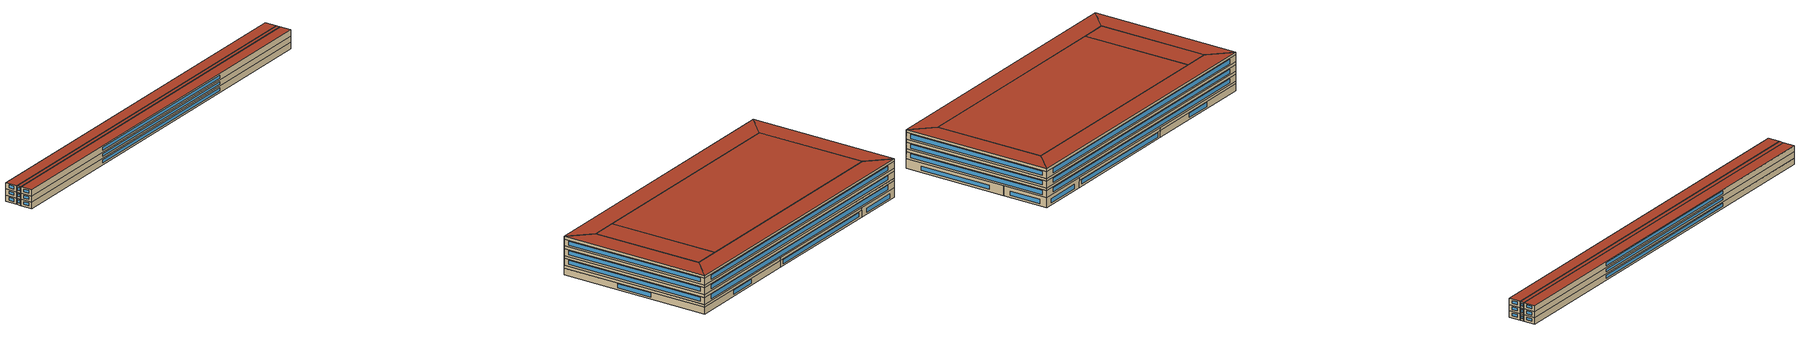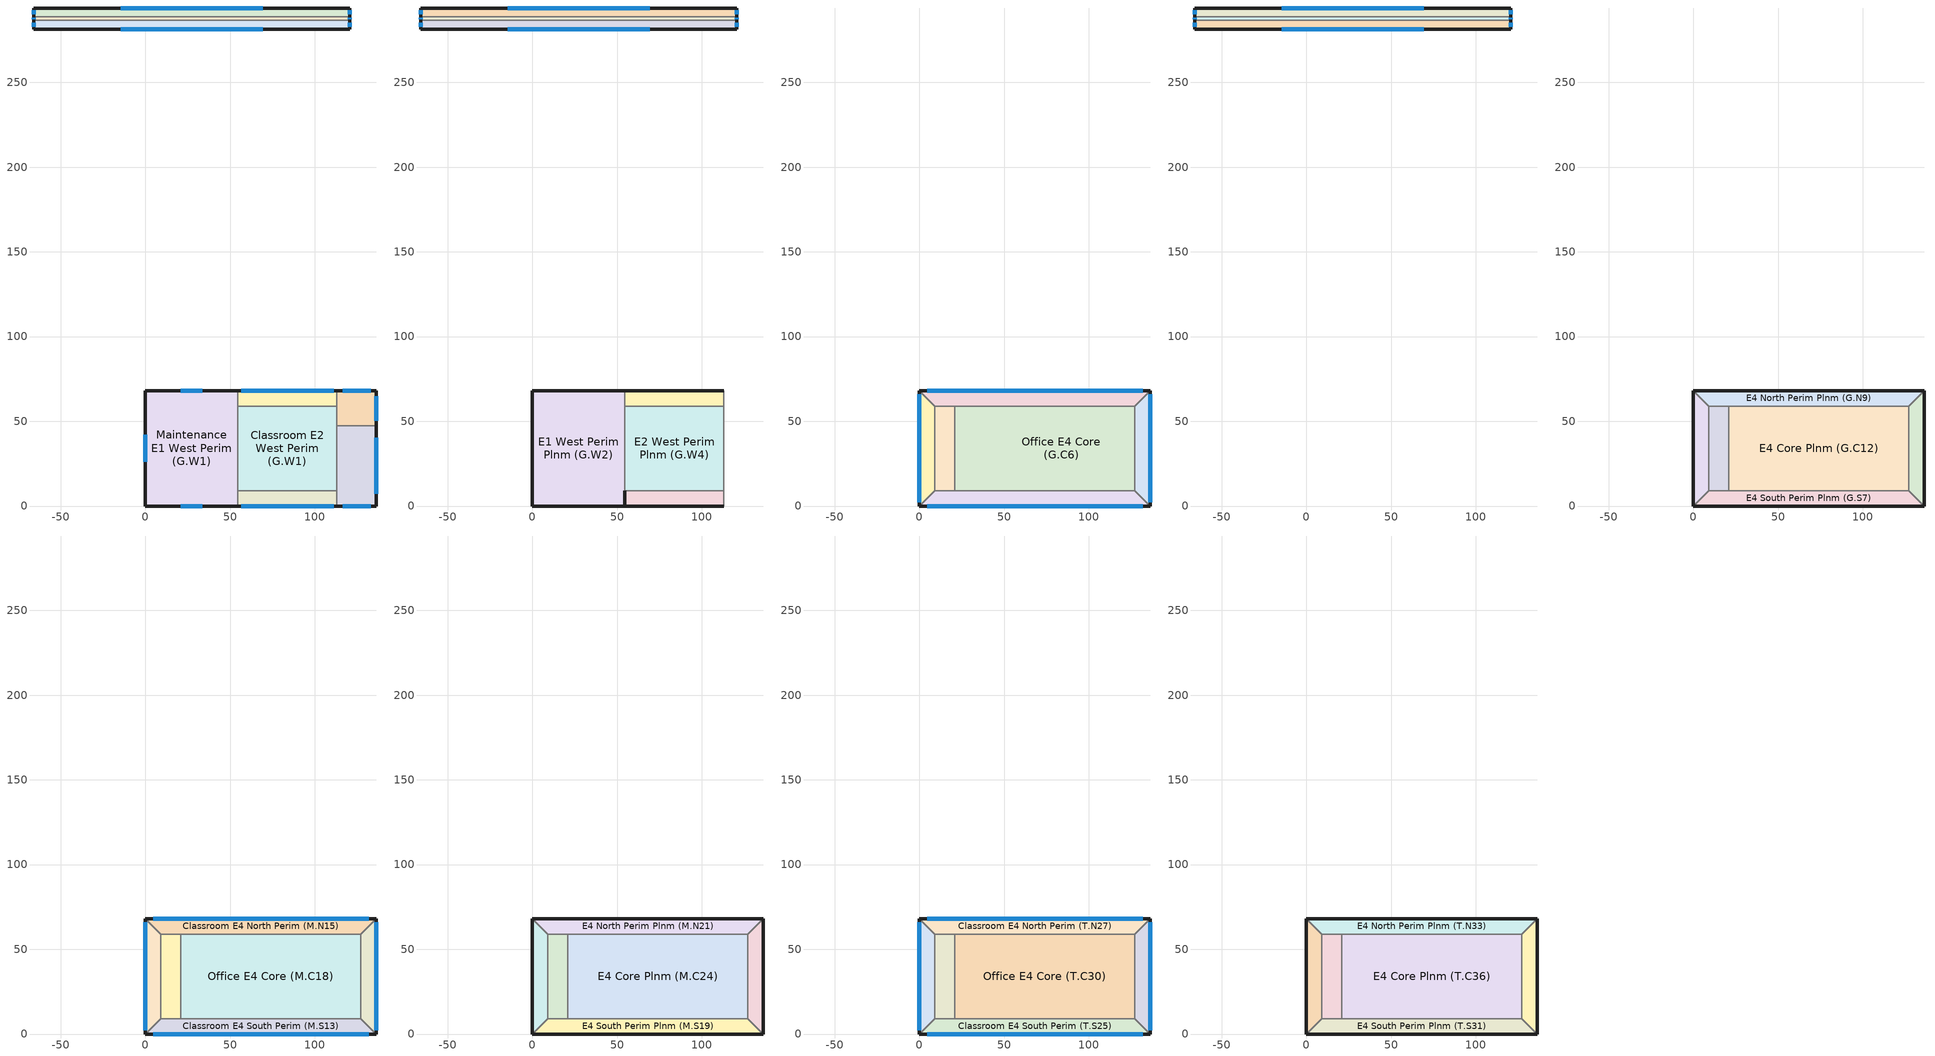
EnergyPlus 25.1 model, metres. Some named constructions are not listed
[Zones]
Maintenance E1 West Perim (G.W1)
 floor ground (E1 Flr (G.W1.U1) SlabOnOrBelowGradeF073): 54.53,68.15 54.53,0 0,0 0,68.15 z0
 wall outside (Exterior Wall): 54.53,68.15 0,68.15 0,0 54.53,0 z0:3.05
 wall to Classroom E2 North Perim (G.N3) (Interior Wall): 54.53,58.95 54.53,68.15 z0:3.05
 wall to Classroom E2 West Perim (G.W1) (Interior Wall): 54.53,9.21 54.53,58.95 z0:3.05
 wall to Classroom E2 South Perim (G.S2) (Interior Wall): 54.53,0 54.53,9.21 z0:3.05
 window (Exterior Window): 33.63,68.15 20.9,68.15 / 20.9,0 33.63,0 / 0,42.03 0,26.13 z0.91:2.74
Classroom E2 North Perim (G.N3)
 floor ground (E2 Flr (G.N3.U3) SlabOnOrBelowGradeF073): 112.97,68.15 112.97,58.95 54.53,58.95 54.53,68.15 z0
 wall outside (Exterior Wall): 112.97,68.15 54.53,68.15 z0:3.05
 wall to Classroom E2 West Perim (G.W1) (Interior Wall): 54.53,58.95 112.97,58.95 z0:3.05
 wall to Kitchen E3 North Perim (G.N2) (Interior Wall): 112.97,58.95 112.97,68.15 z0:3.05
 window (Exterior Window): 111.03,68.15 56.48,68.15 z0.91:2.74
Classroom E2 West Perim (G.W1)
 floor ground (E2 Flr (G.W1.U1) SlabOnOrBelowGradeF073): 112.97,58.95 112.97,9.14 54.53,9.14 54.53,58.95 z0
 wall to Kitchen E3 North Perim (G.N2) (Interior Wall): 112.97,47.34 112.97,58.95 z0:3.05
 wall to Classroom E2 South Perim (G.S2) (Interior Wall): 54.53,9.14 112.97,9.14 z0:3.05
 wall to Dining E3 South Perim (G.S1) (Interior Wall): 112.97,9.14 112.97,47.34 z0:3.05
Classroom E2 South Perim (G.S2)
 floor ground (E2 Flr (G.S2.U2) SlabOnOrBelowGradeF073): 112.97,9.14 112.97,0 54.53,0 54.53,9.14 z0
 wall outside (Exterior Wall): 54.53,0 112.97,0 z0:3.05
 wall to Dining E3 South Perim (G.S1) (Interior Wall): 112.97,0 112.97,9.14 z0:3.05
 window (Exterior Window): 56.48,0 111.03,0 z0.91:2.74
Kitchen E3 North Perim (G.N2)
 floor ground (E3 Flr (G.N2.U2) SlabOnOrBelowGradeF073): 136.31,68.15 136.31,47.34 112.97,47.34 112.97,68.15 z0
 wall outside (Exterior Wall): 136.31,47.34 136.31,68.15 112.97,68.15 z0:4.27
 wall to E2 North Perim Plnm (G.N6) (Interior Wall): 112.97,68.15 112.97,58.95 z3.05:4.27
 wall to E2 West Perim Plnm (G.W4) (Interior Wall): 112.97,58.95 112.97,47.34 z3.05:4.27
 wall to Dining E3 South Perim (G.S1) (Interior Wall): 112.97,47.34 136.31,47.34 z0:4.27
 window (Exterior Window): 136.31,50.42 136.31,64.82 / 133.1,68.15 116.53,68.15 z0.91:2.74
Dining E3 South Perim (G.S1)
 floor ground (E3 Flr (G.S1.U1) SlabOnOrBelowGradeF073): 136.31,47.34 136.31,0 112.97,0 112.97,47.34 z0
 wall outside (Exterior Wall): 112.97,0 136.31,0 136.31,47.34 z0:4.27
 wall to E2 South Perim Plnm (G.S5) (Interior Wall): 112.97,9.14 112.97,0 z3.05:4.27
 wall to E2 West Perim Plnm (G.W4) (Interior Wall): 112.97,47.34 112.97,9.14 z3.05:4.27
 window (Exterior Window): 136.31,7.31 136.31,40.27 / 116.53,0 133.1,0 z0.91:2.74
Corridor E9 Core (G.C3)
 floor ground (E9 Flr (G.C3.I5) SlabOnOrBelowGradeF073): 120.59,288.66 120.59,286.8 -66.06,286.8 -66.06,288.66 z0
 wall outside (Exterior Wall): 120.59,286.8 120.59,288.66 / -66.06,288.66 -66.06,286.8 z0:2.74
 wall to Dorm E9 South Perim (G.S2) (Interior Wall): -66.06,286.8 120.59,286.8 z0:2.74
 wall to Dorm E9 North Perim (G.N1) (Interior Wall): 120.59,288.66 -66.06,288.66 z0:2.74
 window (Exterior Window): 120.59,287.31 120.59,288.15 / -66.06,288.15 -66.06,287.31 z0.91:2.13
Dorm E9 North Perim (G.N1)
 floor ground (E9 Flr (G.N1.I1) SlabOnOrBelowGradeF073): 120.59,293.95 120.59,288.66 -66.06,288.66 -66.06,293.95 z0
 wall outside (Exterior Wall): 120.59,288.66 120.59,293.95 -66.06,293.95 -66.06,288.66 z0:2.74
 window (Exterior Window): 120.59,290.12 120.59,292.5 / 69.26,293.95 -14.73,293.95 / -66.06,292.5 -66.06,290.12 z0.91:2.13
Dorm E9 South Perim (G.S2)
 floor ground (E9 Flr (G.S2.I3) SlabOnOrBelowGradeF073): 120.59,286.8 120.59,281.51 -66.06,281.51 -66.06,286.8 z0
 wall outside (Exterior Wall): -66.06,286.8 -66.06,281.51 120.59,281.51 120.59,286.8 z0:2.74
 window (Exterior Window): 120.59,282.97 120.59,285.35 / -14.73,281.51 69.26,281.51 / -66.06,285.35 -66.06,282.97 z0.91:2.13
E2 South Perim Plnm (G.S5)
 floor to Classroom E2 South Perim (G.S2) (Interior Floor): 112.97,9.14 112.97,0 54.53,0 54.53,9.14 z3.05
 wall outside (Exterior Wall): 54.53,9.14 54.53,0 112.97,0 z3.05:4.27
 wall to E1 West Perim Plnm (G.W2) (Interior Wall): 54.53,9.14 54.53,0 z3.05:4.27
 wall to E2 West Perim Plnm (G.W4) (Interior Wall): 112.97,9.14 54.53,9.14 z3.05:4.27
E1 West Perim Plnm (G.W2)
 floor to Maintenance E1 West Perim (G.W1) (Interior Floor): 54.53,68.15 54.53,0 0,0 0,68.15 z3.05
 wall outside (Exterior Wall): 54.53,68.15 0,68.15 0,0 54.53,0 z3.05:4.27
 wall to E2 North Perim Plnm (G.N6) (Interior Wall): 54.53,58.95 54.53,68.05 z3.05:4.27
 wall to E2 West Perim Plnm (G.W4) (Interior Wall): 54.53,9.21 54.53,58.95 z3.05:4.27
E2 North Perim Plnm (G.N6)
 floor to Classroom E2 North Perim (G.N3) (Interior Floor): 112.97,68.15 112.97,58.95 54.53,58.95 54.53,68.15 z3.05
 wall outside (Exterior Wall): 112.97,68.15 54.53,68.15 z3.05:4.27
 wall to E2 West Perim Plnm (G.W4) (Interior Wall): 54.53,58.95 112.97,58.95 z3.05:4.27
E2 West Perim Plnm (G.W4)
 floor to Classroom E2 West Perim (G.W1) (Interior Floor): 112.97,58.95 112.97,9.14 54.53,9.14 54.53,58.95 z3.05
Corridor E9 Core (M.C6)
 floor to Corridor E9 Core (G.C3) (Interior Floor): 120.59,288.66 120.59,286.8 -66.06,286.8 -66.06,288.66 z2.74
 wall outside (Exterior Wall): 120.59,286.8 120.59,288.66 / -66.06,288.66 -66.06,286.8 z2.74:5.49
 wall to Dorm E9 South Perim (M.S5) (Interior Wall): -66.06,286.8 120.59,286.8 z2.74:5.49
 wall to Dorm E9 North Perim (M.N4) (Interior Wall): 120.59,288.66 -66.06,288.66 z2.74:5.49
 window (Exterior Window): 120.59,287.31 120.59,288.15 / -66.06,288.15 -66.06,287.31 z3.66:4.88
Dorm E9 North Perim (M.N4)
 floor to Dorm E9 North Perim (G.N1) (Interior Floor): 120.59,293.95 120.59,288.66 -66.06,288.66 -66.06,293.95 z2.74
 wall outside (Exterior Wall): 120.59,288.66 120.59,293.95 -66.06,293.95 -66.06,288.66 z2.74:5.49
 window (Exterior Window): 120.59,290.12 120.59,292.5 / 69.26,293.95 -14.73,293.95 / -66.06,292.5 -66.06,290.12 z3.66:4.88
Dorm E9 South Perim (M.S5)
 floor to Dorm E9 South Perim (G.S2) (Interior Floor): 120.59,286.8 120.59,281.51 -66.06,281.51 -66.06,286.8 z2.74
 wall outside (Exterior Wall): -66.06,286.8 -66.06,281.51 120.59,281.51 120.59,286.8 z2.74:5.49
 window (Exterior Window): 120.59,282.97 120.59,285.35 / -14.73,281.51 69.26,281.51 / -66.06,285.35 -66.06,282.97 z3.66:4.88
Computer E4 Core (G.C5)
 floor to E1 West Perim Plnm (G.W2) (Interior Floor): 20.95,59.01 20.95,9.14 9.14,9.14 9.14,59.01 z4.27
 wall to Office E4 Core (G.C6) (Interior Wall): 20.95,9.14 20.95,59.01 z4.27:7.32
 wall to Classroom E4 West Perim (G.W4) (Interior Wall): 9.14,59.01 9.14,9.14 z4.27:7.32
 wall to Classroom E4 South Perim (G.S1) (Interior Wall): 9.14,9.14 20.95,9.14 z4.27:7.32
 wall to Classroom E4 North Perim (G.N3) (Interior Wall): 20.95,59.01 9.14,59.01 z4.27:7.32
Office E4 Core (G.C6)
 floor to E2 West Perim Plnm (G.W4) (Interior Floor): 112.97,59.01 112.97,9.14 54.53,9.14 54.53,59.01 z4.27
 floor to Dining E3 South Perim (G.S1) (Interior Floor): 127.16,47.34 127.16,9.14 112.97,9.14 112.97,47.34 z4.27
 floor to Kitchen E3 North Perim (G.N2) (Interior Floor): 127.16,59.01 127.16,47.34 112.97,47.34 112.97,59.01 z4.27
 floor to E1 West Perim Plnm (G.W2) (Interior Floor): 54.53,59.01 54.53,9.14 20.95,9.14 20.95,59.01 z4.27
 wall to Classroom E4 South Perim (G.S1) (Interior Wall): 20.95,9.14 127.16,9.14 z4.27:7.32
 wall to Classroom E4 North Perim (G.N3) (Interior Wall): 127.16,59.01 20.95,59.01 z4.27:7.32
 wall to Classroom E4 East Perim (G.E2) (Interior Wall): 127.16,9.14 127.16,59.01 z4.27:7.32
Classroom E4 East Perim (G.E2)
 floor to Kitchen E3 North Perim (G.N2) (Interior Floor): 136.31,68.15 136.31,47.34 127.16,47.34 127.16,59.01 z4.27
 floor to Dining E3 South Perim (G.S1) (Interior Floor): 136.31,47.34 136.31,0 127.16,9.14 127.16,47.34 z4.27
 wall outside (Exterior Wall): 136.31,0 136.31,68.15 z4.27:7.32
 wall to Classroom E4 South Perim (G.S1) (Interior Wall): 127.16,9.14 136.31,0 z4.27:7.32
 wall to Classroom E4 North Perim (G.N3) (Interior Wall): 136.31,68.15 127.16,59.01 z4.27:7.32
 window (Exterior Window): 136.31,2.27 136.31,65.88 z5.18:7.01
Classroom E4 North Perim (G.N3)
 floor to E1 West Perim Plnm (G.W2) (Interior Floor): 54.53,68.15 54.53,59.01 9.14,59.01 0,68.15 z4.27
 floor to Kitchen E3 North Perim (G.N2) (Interior Floor): 136.31,68.15 127.16,59.01 112.97,59.01 112.97,68.15 z4.27
 floor to E2 North Perim Plnm (G.N6) (Interior Floor): 112.97,68.15 112.97,59.01 54.53,59.01 54.53,68.15 z4.27
 wall outside (Exterior Wall): 136.31,68.15 0,68.15 z4.27:7.32
 wall to Classroom E4 West Perim (G.W4) (Interior Wall): 0,68.15 9.14,59.01 z4.27:7.32
 window (Exterior Window): 131.76,68.15 4.54,68.15 z5.18:7.01
Classroom E4 South Perim (G.S1)
 floor to E1 West Perim Plnm (G.W2) (Interior Floor): 54.53,9.14 54.53,0 0,0 9.14,9.14 z4.27
 floor to E2 South Perim Plnm (G.S5) (Interior Floor): 112.97,9.14 112.97,0 54.53,0 54.53,9.14 z4.27
 floor to Dining E3 South Perim (G.S1) (Interior Floor): 127.16,9.14 136.31,0 112.97,0 112.97,9.14 z4.27
 wall outside (Exterior Wall): 0,0 136.31,0 z4.27:7.32
 wall to Classroom E4 West Perim (G.W4) (Interior Wall): 9.14,9.14 0,0 z4.27:7.32
 window (Exterior Window): 4.54,0 131.76,0 z5.18:7.01
Classroom E4 West Perim (G.W4)
 floor to E1 West Perim Plnm (G.W2) (Interior Floor): 0,68.15 9.14,59.01 9.14,9.14 0,0 z4.27
 wall outside (Exterior Wall): 0,68.15 0,0 z4.27:7.32
 window (Exterior Window): 0,65.88 0,2.27 z5.18:7.01
Corridor E9 Core (T.C9)
 floor to Corridor E9 Core (M.C6) (Interior Floor): 120.59,288.66 120.59,286.8 -66.06,286.8 -66.06,288.66 z5.49
 wall outside (Exterior Wall): 120.59,286.8 120.59,288.66 / -66.06,288.66 -66.06,286.8 z5.49:8.23
 wall to Dorm E9 South Perim (T.S8) (Interior Wall): -66.06,286.8 120.59,286.8 z5.49:8.23
 wall to Dorm E9 North Perim (T.N7) (Interior Wall): 120.59,288.66 -66.06,288.66 z5.49:8.23
 window (Exterior Window): 120.59,287.31 120.59,288.15 / -66.06,288.15 -66.06,287.31 z6.4:7.62
 roof outside (Exterior Roof): -66.06,288.66 -66.06,286.8 120.59,286.8 120.59,288.66 z8.23
Dorm E9 North Perim (T.N7)
 floor to Dorm E9 North Perim (M.N4) (Interior Floor): 120.59,293.95 120.59,288.66 -66.06,288.66 -66.06,293.95 z5.49
 wall outside (Exterior Wall): 120.59,288.66 120.59,293.95 -66.06,293.95 -66.06,288.66 z5.49:8.23
 window (Exterior Window): 120.59,290.12 120.59,292.5 / 69.26,293.95 -14.73,293.95 / -66.06,292.5 -66.06,290.12 z6.4:7.62
 roof outside (Exterior Roof): -66.06,293.95 -66.06,288.66 120.59,288.66 120.59,293.95 z8.23
Dorm E9 South Perim (T.S8)
 floor to Dorm E9 South Perim (M.S5) (Interior Floor): 120.59,286.8 120.59,281.51 -66.06,281.51 -66.06,286.8 z5.49
 wall outside (Exterior Wall): -66.06,286.8 -66.06,281.51 120.59,281.51 120.59,286.8 z5.49:8.23
 window (Exterior Window): 120.59,282.97 120.59,285.35 / -14.73,281.51 69.26,281.51 / -66.06,285.35 -66.06,282.97 z6.4:7.62
 roof outside (Exterior Roof): -66.06,286.8 -66.06,281.51 120.59,281.51 120.59,286.8 z8.23
E4 Core Plnm (G.C11)
 floor to Computer E4 Core (G.C5) (Interior Floor): 20.95,59.01 20.95,9.14 9.14,9.14 9.14,59.01 z7.32
 wall to E4 Core Plnm (G.C12) (Interior Wall): 20.95,9.14 20.95,59.01 z7.32:8.53
 wall to E4 West Perim Plnm (G.W10) (Interior Wall): 9.14,59.01 9.14,9.14 z7.32:8.53
 wall to E4 South Perim Plnm (G.S7) (Interior Wall): 9.14,9.14 20.95,9.14 z7.32:8.53
 wall to E4 North Perim Plnm (G.N9) (Interior Wall): 20.95,59.01 9.14,59.01 z7.32:8.53
E4 Core Plnm (G.C12)
 floor to Office E4 Core (G.C6) (Interior Floor): 127.16,59.01 127.16,9.14 20.95,9.14 20.95,59.01 z7.32
 wall to E4 South Perim Plnm (G.S7) (Interior Wall): 20.95,9.14 127.16,9.14 z7.32:8.53
 wall to E4 North Perim Plnm (G.N9) (Interior Wall): 127.16,59.01 20.95,59.01 z7.32:8.53
 wall to E4 East Perim Plnm (G.E8) (Interior Wall): 127.16,9.14 127.16,59.01 z7.32:8.53
E4 East Perim Plnm (G.E8)
 floor to Classroom E4 East Perim (G.E2) (Interior Floor): 136.31,68.15 136.31,0 127.16,9.14 127.16,59.01 z7.32
 wall outside (Exterior Wall): 136.31,0 136.31,68.15 z7.32:8.53
 wall to E4 South Perim Plnm (G.S7) (Interior Wall): 127.16,9.14 136.31,0 z7.32:8.53
 wall to E4 North Perim Plnm (G.N9) (Interior Wall): 136.31,68.15 127.16,59.01 z7.32:8.53
E4 North Perim Plnm (G.N9)
 floor to Classroom E4 North Perim (G.N3) (Interior Floor): 136.31,68.15 127.16,59.01 9.14,59.01 0,68.15 z7.32
 wall outside (Exterior Wall): 136.31,68.15 0,68.15 z7.32:8.53
 wall to E4 West Perim Plnm (G.W10) (Interior Wall): 0,68.15 9.14,59.01 z7.32:8.53
E4 South Perim Plnm (G.S7)
 floor to Classroom E4 South Perim (G.S1) (Interior Floor): 127.16,9.14 136.31,0 0,0 9.14,9.14 z7.32
 wall outside (Exterior Wall): 0,0 136.31,0 z7.32:8.53
 wall to E4 West Perim Plnm (G.W10) (Interior Wall): 9.14,9.14 0,0 z7.32:8.53
E4 West Perim Plnm (G.W10)
 floor to Classroom E4 West Perim (G.W4) (Interior Floor): 0,68.15 9.14,59.01 9.14,9.14 0,0 z7.32
 wall outside (Exterior Wall): 0,68.15 0,0 z7.32:8.53
Computer E4 Core (M.C17)
 floor to E4 Core Plnm (G.C11) (Interior Floor): 20.95,59.01 20.95,9.14 9.14,9.14 9.14,59.01 z8.53
 wall to Office E4 Core (M.C18) (Interior Wall): 20.95,9.14 20.95,59.01 z8.53:11.58
 wall to Classroom E4 West Perim (M.W16) (Interior Wall): 9.14,59.01 9.14,9.14 z8.53:11.58
 wall to Classroom E4 South Perim (M.S13) (Interior Wall): 9.14,9.14 20.95,9.14 z8.53:11.58
 wall to Classroom E4 North Perim (M.N15) (Interior Wall): 20.95,59.01 9.14,59.01 z8.53:11.58
Office E4 Core (M.C18)
 floor to E4 Core Plnm (G.C12) (Interior Floor): 127.16,59.01 127.16,9.14 20.95,9.14 20.95,59.01 z8.53
 wall to Classroom E4 South Perim (M.S13) (Interior Wall): 20.95,9.14 127.16,9.14 z8.53:11.58
 wall to Classroom E4 North Perim (M.N15) (Interior Wall): 127.16,59.01 20.95,59.01 z8.53:11.58
 wall to Classroom E4 East Perim (M.E14) (Interior Wall): 127.16,9.14 127.16,59.01 z8.53:11.58
Classroom E4 East Perim (M.E14)
 floor to E4 East Perim Plnm (G.E8) (Interior Floor): 136.31,68.15 136.31,0 127.16,9.14 127.16,59.01 z8.53
 wall outside (Exterior Wall): 136.31,0 136.31,68.15 z8.53:11.58
 wall to Classroom E4 South Perim (M.S13) (Interior Wall): 127.16,9.14 136.31,0 z8.53:11.58
 wall to Classroom E4 North Perim (M.N15) (Interior Wall): 136.31,68.15 127.16,59.01 z8.53:11.58
 window (Exterior Window): 136.31,2.27 136.31,65.88 z9.45:11.28
Classroom E4 North Perim (M.N15)
 floor to E4 North Perim Plnm (G.N9) (Interior Floor): 136.31,68.15 127.16,59.01 9.14,59.01 0,68.15 z8.53
 wall outside (Exterior Wall): 136.31,68.15 0,68.15 z8.53:11.58
 wall to Classroom E4 West Perim (M.W16) (Interior Wall): 0,68.15 9.14,59.01 z8.53:11.58
 window (Exterior Window): 131.76,68.15 4.54,68.15 z9.45:11.28
Classroom E4 South Perim (M.S13)
 floor to E4 South Perim Plnm (G.S7) (Interior Floor): 127.16,9.14 136.31,0 0,0 9.14,9.14 z8.53
 wall outside (Exterior Wall): 0,0 136.31,0 z8.53:11.58
 wall to Classroom E4 West Perim (M.W16) (Interior Wall): 9.14,9.14 0,0 z8.53:11.58
 window (Exterior Window): 4.54,0 131.76,0 z9.45:11.28
Classroom E4 West Perim (M.W16)
 floor to E4 West Perim Plnm (G.W10) (Interior Floor): 0,68.15 9.14,59.01 9.14,9.14 0,0 z8.53
 wall outside (Exterior Wall): 0,68.15 0,0 z8.53:11.58
 window (Exterior Window): 0,65.88 0,2.27 z9.45:11.28
E4 Core Plnm (M.C23)
 floor to Computer E4 Core (M.C17) (Interior Floor): 20.95,59.01 20.95,9.14 9.14,9.14 9.14,59.01 z11.58
 wall to E4 Core Plnm (M.C24) (Interior Wall): 20.95,9.14 20.95,59.01 z11.58:12.8
 wall to E4 West Perim Plnm (M.W22) (Interior Wall): 9.14,59.01 9.14,9.14 z11.58:12.8
 wall to E4 South Perim Plnm (M.S19) (Interior Wall): 9.14,9.14 20.95,9.14 z11.58:12.8
 wall to E4 North Perim Plnm (M.N21) (Interior Wall): 20.95,59.01 9.14,59.01 z11.58:12.8
E4 Core Plnm (M.C24)
 floor to Office E4 Core (M.C18) (Interior Floor): 127.16,59.01 127.16,9.14 20.95,9.14 20.95,59.01 z11.58
 wall to E4 South Perim Plnm (M.S19) (Interior Wall): 20.95,9.14 127.16,9.14 z11.58:12.8
 wall to E4 North Perim Plnm (M.N21) (Interior Wall): 127.16,59.01 20.95,59.01 z11.58:12.8
 wall to E4 East Perim Plnm (M.E20) (Interior Wall): 127.16,9.14 127.16,59.01 z11.58:12.8
E4 East Perim Plnm (M.E20)
 floor to Classroom E4 East Perim (M.E14) (Interior Floor): 136.31,68.15 136.31,0 127.16,9.14 127.16,59.01 z11.58
 wall outside (Exterior Wall): 136.31,0 136.31,68.15 z11.58:12.8
 wall to E4 South Perim Plnm (M.S19) (Interior Wall): 127.16,9.14 136.31,0 z11.58:12.8
 wall to E4 North Perim Plnm (M.N21) (Interior Wall): 136.31,68.15 127.16,59.01 z11.58:12.8
E4 North Perim Plnm (M.N21)
 floor to Classroom E4 North Perim (M.N15) (Interior Floor): 136.31,68.15 127.16,59.01 9.14,59.01 0,68.15 z11.58
 wall outside (Exterior Wall): 136.31,68.15 0,68.15 z11.58:12.8
 wall to E4 West Perim Plnm (M.W22) (Interior Wall): 0,68.15 9.14,59.01 z11.58:12.8
E4 South Perim Plnm (M.S19)
 floor to Classroom E4 South Perim (M.S13) (Interior Floor): 127.16,9.14 136.31,0 0,0 9.14,9.14 z11.58
 wall outside (Exterior Wall): 0,0 136.31,0 z11.58:12.8
 wall to E4 West Perim Plnm (M.W22) (Interior Wall): 9.14,9.14 0,0 z11.58:12.8
E4 West Perim Plnm (M.W22)
 floor to Classroom E4 West Perim (M.W16) (Interior Floor): 0,68.15 9.14,59.01 9.14,9.14 0,0 z11.58
 wall outside (Exterior Wall): 0,68.15 0,0 z11.58:12.8
Computer E4 Core (T.C29)
 floor to E4 Core Plnm (M.C23) (Interior Floor): 20.95,59.01 20.95,9.14 9.14,9.14 9.14,59.01 z12.8
 wall to Office E4 Core (T.C30) (Interior Wall): 20.95,9.14 20.95,59.01 z12.8:15.85
 wall to Classroom E4 West Perim (T.W28) (Interior Wall): 9.14,59.01 9.14,9.14 z12.8:15.85
 wall to Classroom E4 South Perim (T.S25) (Interior Wall): 9.14,9.14 20.95,9.14 z12.8:15.85
 wall to Classroom E4 North Perim (T.N27) (Interior Wall): 20.95,59.01 9.14,59.01 z12.8:15.85
Office E4 Core (T.C30)
 floor to E4 Core Plnm (M.C24) (Interior Floor): 127.16,59.01 127.16,9.14 20.95,9.14 20.95,59.01 z12.8
 wall to Classroom E4 South Perim (T.S25) (Interior Wall): 20.95,9.14 127.16,9.14 z12.8:15.85
 wall to Classroom E4 North Perim (T.N27) (Interior Wall): 127.16,59.01 20.95,59.01 z12.8:15.85
 wall to Classroom E4 East Perim (T.E26) (Interior Wall): 127.16,9.14 127.16,59.01 z12.8:15.85
Classroom E4 East Perim (T.E26)
 floor to E4 East Perim Plnm (M.E20) (Interior Floor): 136.31,68.15 136.31,0 127.16,9.14 127.16,59.01 z12.8
 wall outside (Exterior Wall): 136.31,0 136.31,68.15 z12.8:15.85
 wall to Classroom E4 South Perim (T.S25) (Interior Wall): 127.16,9.14 136.31,0 z12.8:15.85
 wall to Classroom E4 North Perim (T.N27) (Interior Wall): 136.31,68.15 127.16,59.01 z12.8:15.85
 window (Exterior Window): 136.31,2.27 136.31,65.88 z13.72:15.54
Classroom E4 North Perim (T.N27)
 floor to E4 North Perim Plnm (M.N21) (Interior Floor): 136.31,68.15 127.16,59.01 9.14,59.01 0,68.15 z12.8
 wall outside (Exterior Wall): 136.31,68.15 0,68.15 z12.8:15.85
 wall to Classroom E4 West Perim (T.W28) (Interior Wall): 0,68.15 9.14,59.01 z12.8:15.85
 window (Exterior Window): 131.76,68.15 4.54,68.15 z13.72:15.54
Classroom E4 South Perim (T.S25)
 floor to E4 South Perim Plnm (M.S19) (Interior Floor): 127.16,9.14 136.31,0 0,0 9.14,9.14 z12.8
 wall outside (Exterior Wall): 0,0 136.31,0 z12.8:15.85
 wall to Classroom E4 West Perim (T.W28) (Interior Wall): 9.14,9.14 0,0 z12.8:15.85
 window (Exterior Window): 4.54,0 131.76,0 z13.72:15.54
Classroom E4 West Perim (T.W28)
 floor to E4 West Perim Plnm (M.W22) (Interior Floor): 0,68.15 9.14,59.01 9.14,9.14 0,0 z12.8
 wall outside (Exterior Wall): 0,68.15 0,0 z12.8:15.85
 window (Exterior Window): 0,65.88 0,2.27 z13.72:15.54
E4 Core Plnm (T.C35)
 floor to Computer E4 Core (T.C29) (Interior Floor): 20.95,59.01 20.95,9.14 9.14,9.14 9.14,59.01 z15.85
 wall to E4 Core Plnm (T.C36) (Interior Wall): 20.95,9.14 20.95,59.01 z15.85:17.07
 wall to E4 West Perim Plnm (T.W34) (Interior Wall): 9.14,59.01 9.14,9.14 z15.85:17.07
 wall to E4 South Perim Plnm (T.S31) (Interior Wall): 9.14,9.14 20.95,9.14 z15.85:17.07
 wall to E4 North Perim Plnm (T.N33) (Interior Wall): 20.95,59.01 9.14,59.01 z15.85:17.07
 roof outside (Exterior Roof): 9.14,59.01 9.14,9.14 20.95,9.14 20.95,59.01 z17.07
E4 Core Plnm (T.C36)
 floor to Office E4 Core (T.C30) (Interior Floor): 127.16,59.01 127.16,9.14 20.95,9.14 20.95,59.01 z15.85
 wall to E4 South Perim Plnm (T.S31) (Interior Wall): 20.95,9.14 127.16,9.14 z15.85:17.07
 wall to E4 North Perim Plnm (T.N33) (Interior Wall): 127.16,59.01 20.95,59.01 z15.85:17.07
 wall to E4 East Perim Plnm (T.E32) (Interior Wall): 127.16,9.14 127.16,59.01 z15.85:17.07
 roof outside (Exterior Roof): 20.95,59.01 20.95,9.14 127.16,9.14 127.16,59.01 z17.07
E4 East Perim Plnm (T.E32)
 floor to Classroom E4 East Perim (T.E26) (Interior Floor): 136.31,68.15 136.31,0 127.16,9.14 127.16,59.01 z15.85
 wall outside (Exterior Wall): 136.31,0 136.31,68.15 z15.85:17.07
 wall to E4 South Perim Plnm (T.S31) (Interior Wall): 127.16,9.14 136.31,0 z15.85:17.07
 wall to E4 North Perim Plnm (T.N33) (Interior Wall): 136.31,68.15 127.16,59.01 z15.85:17.07
 roof outside (Exterior Roof): 136.31,68.15 127.16,59.01 127.16,9.14 136.31,0 z17.07
E4 North Perim Plnm (T.N33)
 floor to Classroom E4 North Perim (T.N27) (Interior Floor): 136.31,68.15 127.16,59.01 9.14,59.01 0,68.15 z15.85
 wall outside (Exterior Wall): 136.31,68.15 0,68.15 z15.85:17.07
 wall to E4 West Perim Plnm (T.W34) (Interior Wall): 0,68.15 9.14,59.01 z15.85:17.07
 roof outside (Exterior Roof): 0,68.15 9.14,59.01 127.16,59.01 136.31,68.15 z17.07
E4 South Perim Plnm (T.S31)
 floor to Classroom E4 South Perim (T.S25) (Interior Floor): 127.16,9.14 136.31,0 0,0 9.14,9.14 z15.85
 wall outside (Exterior Wall): 0,0 136.31,0 z15.85:17.07
 wall to E4 West Perim Plnm (T.W34) (Interior Wall): 9.14,9.14 0,0 z15.85:17.07
 roof outside (Exterior Roof): 9.14,9.14 0,0 136.31,0 127.16,9.14 z17.07
E4 West Perim Plnm (T.W34)
 floor to Classroom E4 West Perim (T.W28) (Interior Floor): 0,68.15 9.14,59.01 9.14,9.14 0,0 z15.85
 wall outside (Exterior Wall): 0,68.15 0,0 z15.85:17.07
 roof outside (Exterior Roof): 0,68.15 0,0 9.14,9.14 9.14,59.01 z17.07
[Construction:FfactorGroundFloor] F-Factor {W/m-K}=1.26344
Name | Area {m2} | PerimeterExposed {m}
E1 Flr (G.W1.U1) SlabOnOrBelowGradeF073 | 3716.31 | 177.211
E2 Flr (G.N3.U3) SlabOnOrBelowGradeF073 | 538.059 | 58.4454
E2 Flr (G.S2.U2) SlabOnOrBelowGradeF073 | 534.425 | 58.4454
E2 Flr (G.W1.U1) SlabOnOrBelowGradeF073 | 2907.11 | 0
E3 Flr (G.N2.U2) SlabOnOrBelowGradeF073 | 485.66 | 44.1472
E3 Flr (G.S1.U1) SlabOnOrBelowGradeF073 | 1104.52 | 70.6709
E9 Flr (G.C3.I5) SlabOnOrBelowGradeF073 | 348.162 | 3.730752
E9 Flr (G.N1.I1) SlabOnOrBelowGradeF073; E9 Flr (G.S2.I3) SlabOnOrBelowGradeF073 | 986.458 | 197.215
[Zone] Multiplier=1
Classroom E2 North Perim (G.N3); Classroom E2 South Perim (G.S2); Classroom E2 West Perim (G.W1); Classroom E4 East Perim (G.E2); Classroom E4 East Perim (M.E14); Classroom E4 East Perim (T.E26); Classroom E4 North Perim (G.N3); Classroom E4 North Perim (M.N15); Classroom E4 North Perim (T.N27); Classroom E4 South Perim (G.S1); Classroom E4 South Perim (M.S13); Classroom E4 South Perim (T.S25); Classroom E4 West Perim (G.W4); Classroom E4 West Perim (M.W16); Classroom E4 West Perim (T.W28); Computer E4 Core (G.C5); Computer E4 Core (M.C17); Computer E4 Core (T.C29); Corridor E9 Core (G.C3); Corridor E9 Core (M.C6); Corridor E9 Core (T.C9); Dining E3 South Perim (G.S1); Dorm E9 North Perim (G.N1); Dorm E9 North Perim (M.N4); Dorm E9 North Perim (T.N7); Dorm E9 South Perim (G.S2); Dorm E9 South Perim (M.S5); Dorm E9 South Perim (T.S8); E1 West Perim Plnm (G.W2); E2 North Perim Plnm (G.N6); E2 South Perim Plnm (G.S5); E2 West Perim Plnm (G.W4); E4 Core Plnm (G.C11); E4 Core Plnm (G.C12); E4 Core Plnm (M.C23); E4 Core Plnm (M.C24); E4 Core Plnm (T.C35); E4 Core Plnm (T.C36); E4 East Perim Plnm (G.E8); E4 East Perim Plnm (M.E20); E4 East Perim Plnm (T.E32); E4 North Perim Plnm (G.N9); E4 North Perim Plnm (M.N21); E4 North Perim Plnm (T.N33); E4 South Perim Plnm (G.S7); E4 South Perim Plnm (M.S19); E4 South Perim Plnm (T.S31); E4 West Perim Plnm (G.W10); E4 West Perim Plnm (M.W22); E4 West Perim Plnm (T.W34); Kitchen E3 North Perim (G.N2); Maintenance E1 West Perim (G.W1); Office E4 Core (G.C6); Office E4 Core (M.C18); Office E4 Core (T.C30)
